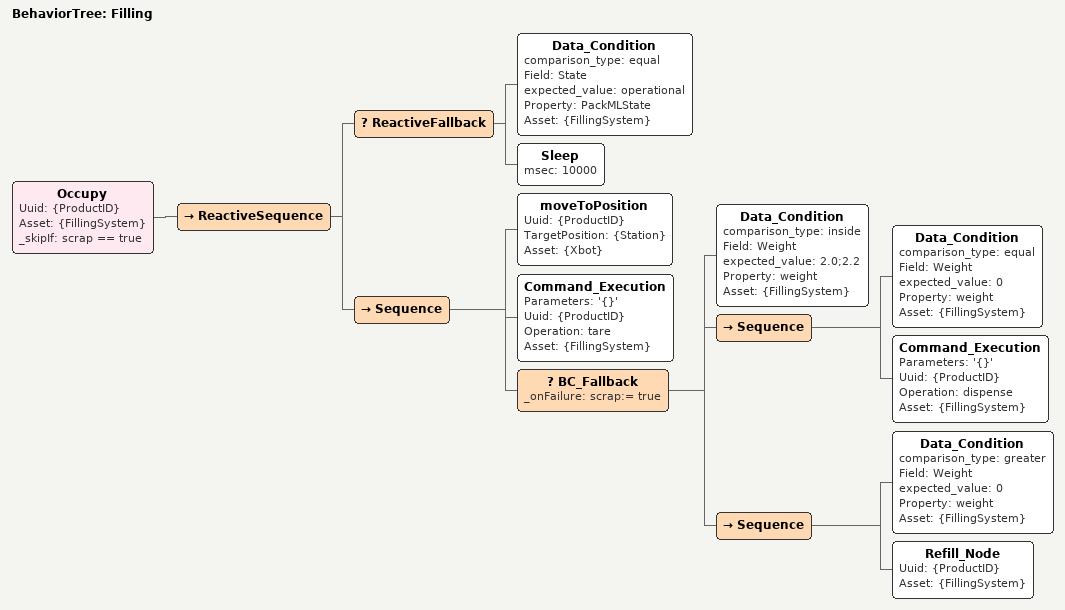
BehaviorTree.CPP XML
<?xml version="1.0" encoding="UTF-8"?>
<root BTCPP_format="4">
  <BehaviorTree ID="Filling">
    <Occupy Uuid="{ProductID}"
            Asset="{FillingSystem}"
            _skipIf="scrap == true">
      <ReactiveSequence>
        <ReactiveFallback>
          <Data_Condition comparison_type="equal"
                          Field="State"
                          expected_value="operational"
                          Property="PackMLState"
                          Asset="{FillingSystem}"/>
          <Sleep msec="10000"/>
        </ReactiveFallback>
        <Sequence>
          <moveToPosition Uuid="{ProductID}"
                          TargetPosition="{Station}"
                          Asset="{Xbot}"/>
          <Command_Execution Parameters="&apos;{}&apos;"
                             Uuid="{ProductID}"
                             Operation="tare"
                             Asset="{FillingSystem}"/>
          <BC_Fallback _onFailure="scrap:= true">
            <Data_Condition comparison_type="inside"
                            Field="Weight"
                            expected_value="2.0;2.2"
                            Property="weight"
                            Asset="{FillingSystem}"/>
            <Sequence>
              <Data_Condition comparison_type="equal"
                              Field="Weight"
                              expected_value="0"
                              Property="weight"
                              Asset="{FillingSystem}"/>
              <Command_Execution Parameters="&apos;{}&apos;"
                                 Uuid="{ProductID}"
                                 Operation="dispense"
                                 Asset="{FillingSystem}"/>
            </Sequence>
            <Sequence>
              <Data_Condition comparison_type="greater"
                              Field="Weight"
                              expected_value="0"
                              Property="weight"
                              Asset="{FillingSystem}"/>
              <Refill_Node Uuid="{ProductID}"
                           Asset="{FillingSystem}"/>
            </Sequence>
          </BC_Fallback>
        </Sequence>
      </ReactiveSequence>
    </Occupy>
  </BehaviorTree>
</root>
